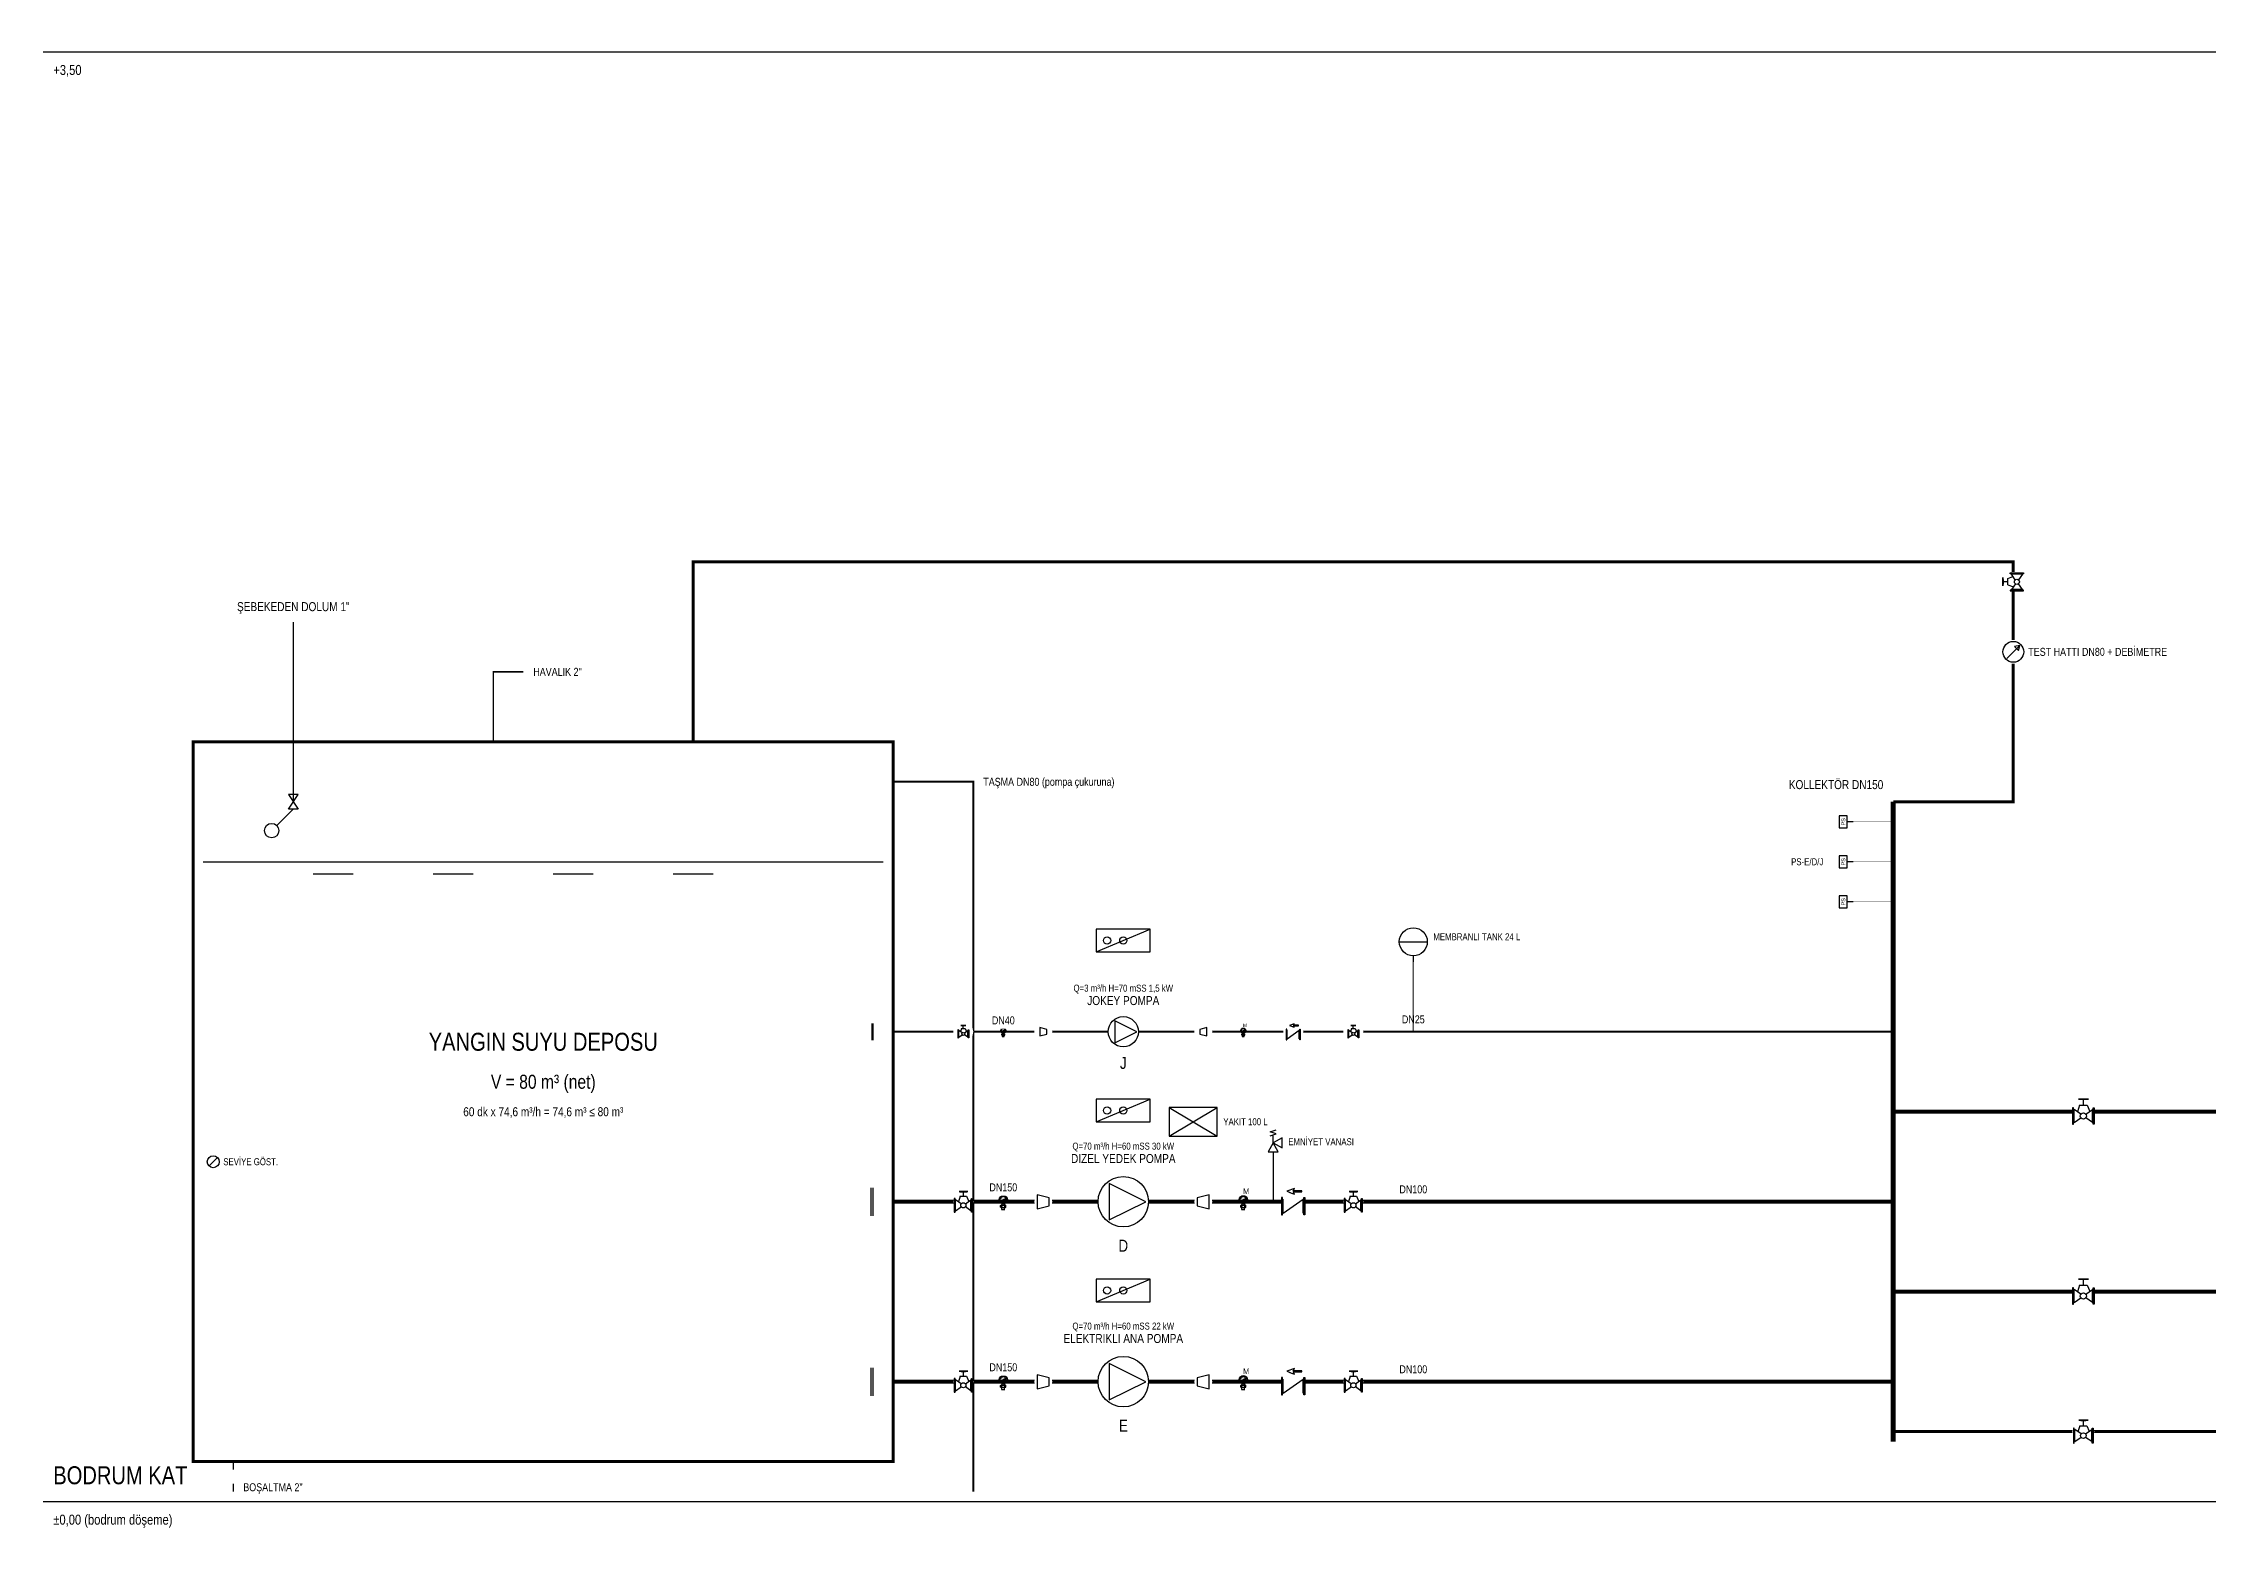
# Model space of a CAD drawing. Header units: centimetres. Extents: x 247996 to 269940, y -458027 to -450648.
# Drawn here: x 256800 to 258964, y -456926 to -455441 of the extents above; entities that cross this region are included whole.
import ezdxf
from ezdxf.enums import TextEntityAlignment as Align

# ---------------------------------------------------------------- set-up
doc = ezdxf.new("R2010")
doc.units = ezdxf.units.CM
for name, color, linetype in [('MTY-SPRINKLER-BORU', 140, 'Continuous'), ('MTY-YANGIN-DEPO', 4, 'Continuous'), ('MTY-YANGIN-DOLAP-BORU', 1, 'Continuous'), ('MTY-YANGIN-POMPA', 30, 'Continuous'), ('MTY-YANGIN-SEMA', 7, 'Continuous'), ('MTY-YANGIN-VANA', 1, 'Continuous')]:
    doc.layers.add(name, color=color, linetype=linetype)
doc.styles.add('ROTAS', font='arial.ttf')

# ---------------------------------------------------------------- blocks, each defined once
blk = doc.blocks.new('Y-SAMANDIRA')
blk.add_line((6, 0), (20, -14))
blk.add_lwpolyline([(-6, -4), (6, 4), (6, -4), (-6, 4)], close=True)
blk.add_circle((24, -18), 6)
blk = doc.blocks.new('Y-CAM')
blk.add_line((-3, -3), (3, 3))
blk.add_circle((0, 0), 5)
blk = doc.blocks.new('Y-VORTEX')
for p, q in [((-14, 2), (14, 2)), ((-14, 0), (14, 0))]:
    blk.add_line(p, q)
blk = doc.blocks.new('ASL-OSY')
for p, q in [((-4.4, -4.6), (-17.1, 4.1)), ((-17.1, -20.2), (-17.1, 4.1)), ((-6.9, 12), (-10.8, -0.2)), ((-6.9, 12), (7.1, 12)), ((4.6, -4.5), (17.1, 4.1)), ((7.1, 12), (12.1, 0.7)), ((17.1, -20.2), (17.1, 4.1)), ((-17.1, -20.2), (-4.4, -11.4)), ((17.1, -20.2), (4.6, -11.5))]:
    blk.add_line(p, q)
for points in [[(-18.2, 7), (-20, 7), (-20, -23), (-18.2, -23), (-18.2, 7)], [(0.1, 23), (9.8, 23), (-9.1, 23), (0.1, 23)], [(0.1, 12), (0.1, 23)], [(18.2, 7), (20, 7), (20, -23), (18.2, -23), (18.2, 7)]]:
    blk.add_lwpolyline(points)
blk.add_circle((0.1, -8), 5.68)
blk = doc.blocks.new('ASL-MANO')
for p, q in [((-8.9, 5.3), (-7, 5.3)), ((-7.7, 9.7), (-6, 8.8)), ((-7.7, 0.9), (-6.1, 1.8)), ((-4.4, 13), (-3.5, 11.4)), ((-0.5, 6.4), (7, 9.3)), ((0, 12.3), (0, 14.2)), ((0.7, 4.3), (7, 9.3)), ((3.5, 11.3), (4.5, 13)), ((6, 1.8), (7.7, 0.8)), ((6.1, 8.8), (7.7, 9.7)), ((7, 5.3), (8.9, 5.3)), ((-7.3, -10.5), (-6.2, -9.9)), ((-7.3, -15.1), (-7.3, -10.5)), ((-7.3, -15.1), (-6.2, -15.7)), ((-6.2, -9.9), (6.2, -9.9)), ((-6.2, -15.7), (6.2, -15.7)), ((-6.2, -15.7), (6.2, -15.7)), ((-4.7, -21.4), (4.7, -21.4)), ((-4.3, -15.1), (-4.3, -10.5)), ((-3.8, -15.7), (3.8, -15.7)), ((-3.8, -21.4), (-3.8, -15.7)), ((-3.1, -9.9), (-3.1, -5.8)), ((3.1, -9.9), (3.1, -5.8)), ((3.8, -21.4), (3.8, -15.7)), ((4.3, -15.1), (4.3, -10.5)), ((6.2, -9.9), (7.3, -10.5)), ((6.2, -15.7), (7.3, -15.1)), ((7.3, -15.1), (7.3, -10.5))]:
    blk.add_line(p, q)
for points in [[(-0.4, 6.4), (-0.6, 6.3), (-0.8, 6.1), (-1, 6), (-1.1, 5.7), (-1.2, 5.5), (-1.2, 5.3), (-1.1, 5), (-1.1, 4.8), (-1, 4.6), (-0.8, 4.4), (-0.6, 4.3), (-0.4, 4.2), (-0.1, 4.1), (0.1, 4.1), (0.3, 4.2), (0.6, 4.2), (0.8, 4.4)], [(-4.3, -10.5), (-4.6, -10.2), (-5, -10), (-5.4, -9.9), (-5.9, -9.9), (-6.3, -9.9)], [(-6.3, -15.7), (-5.9, -15.7), (-5.4, -15.7), (-5, -15.5), (-4.6, -15.3), (-4.3, -15.1)], [(4.3, -10.5), (2.2, -10), (0, -9.9), (-2.2, -10), (-4.3, -10.5)], [(-4.3, -15.1), (-2.2, -15.5), (0, -15.7), (2.2, -15.5), (4.3, -15.1)], [(6.3, -9.9), (5.9, -9.9), (5.4, -9.9), (5, -10), (4.6, -10.2), (4.3, -10.5)], [(4.3, -15.1), (4.6, -15.3), (5, -15.5), (5.4, -15.7), (5.9, -15.7), (6.3, -15.7)]]:
    blk.add_lwpolyline(points)
for radius in [11.5, 9.67, 0.534]:
    blk.add_circle((0, 5.3), radius)
at = {"style": 'ROTAS'}
blk.add_text('M', height=15.6, dxfattribs=at).set_placement((-1, 21.4))
blk = doc.blocks.new('Y-RED')
blk.add_lwpolyline([(-6, -7), (6, -4), (6, 4), (-6, 7)], close=True)
blk = doc.blocks.new('Y-POMPA')
blk.add_lwpolyline([(-10, -13), (16, 0), (-10, 13)], close=True)
blk.add_circle((0, 0), 18)
blk = doc.blocks.new('ASL-CEK')
for p, q in [((-17.1, -19.8), (-17.1, 4.5)), ((17.1, -19.8), (17.1, 4.5))]:
    blk.add_line(p, q)
for points in [[(-18.2, 7.4), (-20, 7.4), (-20, -22.6), (-18.2, -22.6), (-18.2, 7.4)], [(-17.1, -19.8), (17.1, 4.5)], [(-10.8, 17.8), (2.2, 13), (-0.3, 16.8), (14.7, 16.8), (14.7, 18.8), (-0.3, 18.8), (2.2, 22.6), (-10.8, 17.8)], [(18.2, 7.4), (20, 7.4), (20, -22.6), (18.2, -22.6), (18.2, 7.4)]]:
    blk.add_lwpolyline(points)
blk = doc.blocks.new('Y-EMNIYET')
blk.add_line((0, 9), (0, 16))
blk.add_lwpolyline([(-3, 16), (3, 18), (-3, 20), (3, 22)])
for points in [[(-5, 0), (5, 0), (0, 9)], [(0, 9), (9, 4), (9, 14)]]:
    blk.add_lwpolyline(points, close=True)
blk = doc.blocks.new('Y-MTANK')
for p, q in [((-14, 0), (14, 0)), ((0, -14), (0, -20))]:
    blk.add_line(p, q)
blk.add_circle((0, 0), 14)
blk = doc.blocks.new('Y-PS')
blk.add_line((0, 0), (0, 6))
blk.add_lwpolyline([(-6, 6), (6, 6), (6, 14), (-6, 14)], close=True)
at = {"style": 'ROTAS'}
blk.add_text('PS', height=4, dxfattribs=at).set_placement((0, 10), align=Align.MIDDLE_CENTER)
blk = doc.blocks.new('Y-PANO')
blk.add_lwpolyline([(-30, 0), (30, 0), (30, 25), (-30, 25)], close=True)
blk.add_lwpolyline([(-30, 0), (30, 25)])
for centre in [(-18, 12.5), (0, 12.5)]:
    blk.add_circle(centre, 4)
blk = doc.blocks.new('Y-YAKIT')
for p, q in [((-30, -18), (30, 18)), ((-30, 18), (30, -18))]:
    blk.add_line(p, q)
blk.add_lwpolyline([(-30, -18), (30, -18), (30, 18), (-30, 18)], close=True)
blk = doc.blocks.new('Y-DEBI')
blk.add_line((-5, -5), (5, 5))
blk.add_lwpolyline([(5, 5), (1, 4), (4, 1)], close=True)
blk.add_circle((0, 0), 8)

msp = doc.modelspace()

# ---------------------------------------------------------------- linework, layer by layer
at = {"layer": 'MTY-SPRINKLER-BORU', "const_width": 4}
msp.add_lwpolyline([(258650, -456690), (260000, -456690)], dxfattribs=at)
at = {"layer": 'MTY-YANGIN-DEPO'}
for p, q in [((256960, -456260), (257640, -456260)), ((257070, -456272), (257110, -456272)), ((257190, -456272), (257230, -456272)), ((257310, -456272), (257350, -456272)), ((257430, -456272), (257470, -456272))]:
    msp.add_line(p, q, dxfattribs=at)
for points, const_width in [([(257050, -456020), (257050, -456200)], 1.5), ([(257250, -456140), (257250, -456070), (257280, -456070)], 1.5), ([(257650, -456180), (257730, -456180), (257730, -456890)], 2), ([(256990, -456860), (256990, -456890)], 1.5)]:
    msp.add_lwpolyline(points, dxfattribs=dict(at, const_width=const_width))
at = {"layer": 'MTY-YANGIN-DEPO', "const_width": 3}
msp.add_lwpolyline([(256950, -456860), (257650, -456860), (257650, -456140), (256950, -456140)], close=True, dxfattribs=at)
at = {"layer": 'MTY-YANGIN-DOLAP-BORU', "const_width": 3}
msp.add_lwpolyline([(258650, -456830), (263400, -456830)], dxfattribs=at)
at = {"layer": 'MTY-YANGIN-POMPA'}
for points, const_width in [([(258650, -456200), (258770, -456200), (258770, -455960), (257450, -455960), (257450, -456140)], 3), ([(258650, -456840), (258650, -456200)], 5), ([(258650, -456220), (258610, -456220)], 0.5), ([(258650, -456260), (258610, -456260)], 0.5), ([(258650, -456300), (258610, -456300)], 0.5), ([(257650, -456430), (258650, -456430)], 2), ([(257650, -456600), (258650, -456600)], 4), ([(257650, -456780), (258650, -456780)], 4)]:
    msp.add_lwpolyline(points, dxfattribs=dict(at, const_width=const_width))
at = {"layer": 'MTY-YANGIN-SEMA'}
for points in [[(256800, -455450), (263900, -455450)], [(256800, -456900), (263900, -456900)]]:
    msp.add_lwpolyline(points, dxfattribs=at)

# ---------------------------------------------------------------- block references
at = {"layer": 'MTY-YANGIN-DEPO', "xscale": 1.2, "yscale": 1.2, "rotation": -90}
msp.add_blockref('Y-SAMANDIRA', (257050, -456200), dxfattribs=at)
at = {"layer": 'MTY-YANGIN-DEPO', "xscale": 1.2, "yscale": 1.2}
msp.add_blockref('Y-CAM', (256970, -456560), dxfattribs=at)
at = {"layer": 'MTY-YANGIN-POMPA', "xscale": 0.9, "yscale": 0.9}
for p in [(257880, -456350), (257880, -456520), (257880, -456700)]:
    msp.add_blockref('Y-PANO', p, dxfattribs=at)
at = {"layer": 'MTY-YANGIN-POMPA'}
msp.add_blockref('Y-MTANK', (258170, -456340), dxfattribs=at)
at = {"layer": 'MTY-YANGIN-POMPA', "xscale": 0.6, "yscale": 0.6, "rotation": 90}
msp.add_blockref('Y-VORTEX', (257630, -456430), dxfattribs=at)
at = {"layer": 'MTY-YANGIN-POMPA', "rotation": 90}
for p in [(257630, -456600), (257630, -456780)]:
    msp.add_blockref('Y-VORTEX', p, dxfattribs=at)
at = {"layer": 'MTY-YANGIN-VANA', "rotation": 90}
for p in [(258610, -456220), (258610, -456260), (258610, -456300)]:
    msp.add_blockref('Y-PS', p, dxfattribs=at)
at = {"layer": 'MTY-YANGIN-VANA'}
for p, xscale, yscale in [((257760, -456430), 0.216, 0.216), ((258000, -456430), 0.216, 0.216), ((257760, -456600), 0.36, 0.36), ((258000, -456600), 0.36, 0.36), ((257760, -456780), 0.36, 0.36), ((258000, -456780), 0.36, 0.36)]:
    msp.add_blockref('ASL-MANO', p, dxfattribs=dict(at, xscale=xscale, yscale=yscale))
msp.add_blockref('Y-EMNIYET', (258030, -456550), dxfattribs=at)

# ---------------------------------------------------------------- texts
at = {"layer": 'MTY-YANGIN-DEPO', "style": 'ROTAS', "width": 0.8}
msp.add_text('ŞEBEKEDEN DOLUM 1"', height=9, dxfattribs=at).set_placement((257050, -456012), align=Align.BOTTOM_CENTER)
for s, height, p in [('HAVALIK 2"', 8, (257290, -456070)), ('TAŞMA DN80 (pompa çukuruna)', 8, (257740, -456180)), ('SEVİYE GÖST.', 7, (256980, -456560))]:
    msp.add_text(s, height=height, dxfattribs=at).set_placement(p, align=Align.MIDDLE_LEFT)
for s, height, p in [('YANGIN SUYU DEPOSU', 18, (257300, -456440)), ('V = 80 m³ (net)', 14, (257300, -456480)), ('60 dk x 74,6 m³/h = 74,6 m³ ≤ 80 m³', 9, (257300, -456510))]:
    msp.add_text(s, height=height, dxfattribs=at).set_placement(p, align=Align.MIDDLE_CENTER)
at = {"layer": 'MTY-YANGIN-POMPA', "style": 'ROTAS', "width": 0.8}
msp.add_text('KOLLEKTÖR DN150', height=9, dxfattribs=at).set_placement((258640, -456190), align=Align.BOTTOM_RIGHT)
msp.add_text('PS-E/D/J', height=7, dxfattribs=at).set_placement((258580, -456260), align=Align.MIDDLE_RIGHT)
for s, p in [('MEMBRANLI TANK 24 L', (258190, -456335)), ('YAKIT 100 L', (257980, -456520)), ('EMNİYET VANASI', (258045, -456540))]:
    msp.add_text(s, height=7, dxfattribs=at).set_placement(p, align=Align.MIDDLE_LEFT)
for s, p in [('D', (257880, -456638)), ('E', (257880, -456818))]:
    msp.add_text(s, height=12, dxfattribs=at).set_placement(p, align=Align.TOP_CENTER)
at = {"layer": 'MTY-YANGIN-SEMA', "style": 'ROTAS', "width": 0.8}
for s, height, p in [('+3,50', 10, (256810, -455476)), ('BODRUM KAT', 18, (256810, -456888)), ('±0,00 (bodrum döşeme)', 10, (256810, -456926))]:
    msp.add_text(s, height=height, dxfattribs=at).set_placement(p, align=Align.BOTTOM_LEFT)

# ---------------------------------------------------------------- next in the draw order: wipeouts: each hides what was drawn before it
for points in [[(258780, -455980), (258779.2, -455976.2), (258777.1, -455972.9), (258773.8, -455970.8), (258770, -455970), (258766.2, -455970.8), (258762.9, -455972.9), (258760.8, -455976.2), (258760, -455980), (258760.8, -455983.8), (258762.9, -455987.1), (258766.2, -455989.2), (258770, -455990), (258773.8, -455989.2), (258777.1, -455987.1), (258779.2, -455983.8)], [(258782, -456050), (258781.1, -456045.4), (258778.5, -456041.5), (258774.6, -456038.9), (258770, -456038), (258765.4, -456038.9), (258761.5, -456041.5), (258758.9, -456045.4), (258758, -456050), (258758.9, -456054.6), (258761.5, -456058.5), (258765.4, -456061.1), (258770, -456062), (258774.6, -456061.1), (258778.5, -456058.5), (258781.1, -456054.6)], [(257730, -456430), (257729.2, -456426.2), (257727.1, -456422.9), (257723.8, -456420.8), (257720, -456420), (257716.2, -456420.8), (257712.9, -456422.9), (257710.8, -456426.2), (257710, -456430), (257710.8, -456433.8), (257712.9, -456437.1), (257716.2, -456439.2), (257720, -456440), (257723.8, -456439.2), (257727.1, -456437.1), (257729.2, -456433.8)], [(257748.9, -456427), (257767.9, -456427), (257767.9, -456415), (257748.9, -456415)], [(257809, -456430), (257808.3, -456426.6), (257806.4, -456423.6), (257803.4, -456421.7), (257800, -456421), (257796.6, -456421.7), (257793.6, -456423.6), (257791.7, -456426.6), (257791, -456430), (257791.7, -456433.4), (257793.6, -456436.4), (257796.6, -456438.3), (257800, -456439), (257803.4, -456438.3), (257806.4, -456436.4), (257808.3, -456433.4)], [(257895.6, -456430), (257894.4, -456424), (257891, -456419), (257886, -456415.6), (257880, -456414.4), (257874, -456415.6), (257869, -456419), (257865.6, -456424), (257864.4, -456430), (257865.6, -456436), (257869, -456441), (257874, -456444.4), (257880, -456445.6), (257886, -456444.4), (257891, -456441), (257894.4, -456436)], [(257969, -456430), (257968.3, -456426.6), (257966.4, -456423.6), (257963.4, -456421.7), (257960, -456421), (257956.6, -456421.7), (257953.6, -456423.6), (257951.7, -456426.6), (257951, -456430), (257951.7, -456433.4), (257953.6, -456436.4), (257956.6, -456438.3), (257960, -456439), (257963.4, -456438.3), (257966.4, -456436.4), (257968.3, -456433.4)], [(258060, -456430), (258059.2, -456426.2), (258057.1, -456422.9), (258053.8, -456420.8), (258050, -456420), (258046.2, -456420.8), (258042.9, -456422.9), (258040.8, -456426.2), (258040, -456430), (258040.8, -456433.8), (258042.9, -456437.1), (258046.2, -456439.2), (258050, -456440), (258053.8, -456439.2), (258057.1, -456437.1), (258059.2, -456433.8)], [(258120, -456430), (258119.2, -456426.2), (258117.1, -456422.9), (258113.8, -456420.8), (258110, -456420), (258106.2, -456420.8), (258102.9, -456422.9), (258100.8, -456426.2), (258100, -456430), (258100.8, -456433.8), (258102.9, -456437.1), (258106.2, -456439.2), (258110, -456440), (258113.8, -456439.2), (258117.1, -456437.1), (258119.2, -456433.8)], [(258158.9, -456426), (258177.9, -456426), (258177.9, -456414), (258158.9, -456414)], [(257746.9, -456594), (257769.9, -456594), (257769.9, -456582), (257746.9, -456582)], [(257906, -456600), (257904, -456590.1), (257898.4, -456581.6), (257889.9, -456576), (257880, -456574), (257870.1, -456576), (257861.6, -456581.6), (257856, -456590.1), (257854, -456600), (257856, -456609.9), (257861.6, -456618.4), (257870.1, -456624), (257880, -456626), (257889.9, -456624), (257898.4, -456618.4), (257904, -456609.9)], [(257730, -456600), (257729.2, -456596.2), (257727.1, -456592.9), (257723.8, -456590.8), (257720, -456590), (257716.2, -456590.8), (257712.9, -456592.9), (257710.8, -456596.2), (257710, -456600), (257710.8, -456603.8), (257712.9, -456607.1), (257716.2, -456609.2), (257720, -456610), (257723.8, -456609.2), (257727.1, -456607.1), (257729.2, -456603.8)], [(257809, -456600), (257808.3, -456596.6), (257806.4, -456593.6), (257803.4, -456591.7), (257800, -456591), (257796.6, -456591.7), (257793.6, -456593.6), (257791.7, -456596.6), (257791, -456600), (257791.7, -456603.4), (257793.6, -456606.4), (257796.6, -456608.3), (257800, -456609), (257803.4, -456608.3), (257806.4, -456606.4), (257808.3, -456603.4)], [(257969, -456600), (257968.3, -456596.6), (257966.4, -456593.6), (257963.4, -456591.7), (257960, -456591), (257956.6, -456591.7), (257953.6, -456593.6), (257951.7, -456596.6), (257951, -456600), (257951.7, -456603.4), (257953.6, -456606.4), (257956.6, -456608.3), (257960, -456609), (257963.4, -456608.3), (257966.4, -456606.4), (257968.3, -456603.4)], [(258060, -456600), (258059.2, -456596.2), (258057.1, -456592.9), (258053.8, -456590.8), (258050, -456590), (258046.2, -456590.8), (258042.9, -456592.9), (258040.8, -456596.2), (258040, -456600), (258040.8, -456603.8), (258042.9, -456607.1), (258046.2, -456609.2), (258050, -456610), (258053.8, -456609.2), (258057.1, -456607.1), (258059.2, -456603.8)], [(258120, -456600), (258119.2, -456596.2), (258117.1, -456592.9), (258113.8, -456590.8), (258110, -456590), (258106.2, -456590.8), (258102.9, -456592.9), (258100.8, -456596.2), (258100, -456600), (258100.8, -456603.8), (258102.9, -456607.1), (258106.2, -456609.2), (258110, -456610), (258113.8, -456609.2), (258117.1, -456607.1), (258119.2, -456603.8)], [(258156.9, -456596), (258179.9, -456596), (258179.9, -456584), (258156.9, -456584)], [(258851, -456690), (258850.2, -456685.8), (258847.8, -456682.2), (258844.2, -456679.8), (258840, -456679), (258835.8, -456679.8), (258832.2, -456682.2), (258829.8, -456685.8), (258829, -456690), (258829.8, -456694.2), (258832.2, -456697.8), (258835.8, -456700.2), (258840, -456701), (258844.2, -456700.2), (258847.8, -456697.8), (258850.2, -456694.2)], [(257906, -456780), (257904, -456770.1), (257898.4, -456761.6), (257889.9, -456756), (257880, -456754), (257870.1, -456756), (257861.6, -456761.6), (257856, -456770.1), (257854, -456780), (257856, -456789.9), (257861.6, -456798.4), (257870.1, -456804), (257880, -456806), (257889.9, -456804), (257898.4, -456798.4), (257904, -456789.9)], [(257730, -456780), (257729.2, -456776.2), (257727.1, -456772.9), (257723.8, -456770.8), (257720, -456770), (257716.2, -456770.8), (257712.9, -456772.9), (257710.8, -456776.2), (257710, -456780), (257710.8, -456783.8), (257712.9, -456787.1), (257716.2, -456789.2), (257720, -456790), (257723.8, -456789.2), (257727.1, -456787.1), (257729.2, -456783.8)], [(257746.9, -456774), (257769.9, -456774), (257769.9, -456762), (257746.9, -456762)], [(257809, -456780), (257808.3, -456776.6), (257806.4, -456773.6), (257803.4, -456771.7), (257800, -456771), (257796.6, -456771.7), (257793.6, -456773.6), (257791.7, -456776.6), (257791, -456780), (257791.7, -456783.4), (257793.6, -456786.4), (257796.6, -456788.3), (257800, -456789), (257803.4, -456788.3), (257806.4, -456786.4), (257808.3, -456783.4)], [(257969, -456780), (257968.3, -456776.6), (257966.4, -456773.6), (257963.4, -456771.7), (257960, -456771), (257956.6, -456771.7), (257953.6, -456773.6), (257951.7, -456776.6), (257951, -456780), (257951.7, -456783.4), (257953.6, -456786.4), (257956.6, -456788.3), (257960, -456789), (257963.4, -456788.3), (257966.4, -456786.4), (257968.3, -456783.4)], [(258060, -456780), (258059.2, -456776.2), (258057.1, -456772.9), (258053.8, -456770.8), (258050, -456770), (258046.2, -456770.8), (258042.9, -456772.9), (258040.8, -456776.2), (258040, -456780), (258040.8, -456783.8), (258042.9, -456787.1), (258046.2, -456789.2), (258050, -456790), (258053.8, -456789.2), (258057.1, -456787.1), (258059.2, -456783.8)], [(258120, -456780), (258119.2, -456776.2), (258117.1, -456772.9), (258113.8, -456770.8), (258110, -456770), (258106.2, -456770.8), (258102.9, -456772.9), (258100.8, -456776.2), (258100, -456780), (258100.8, -456783.8), (258102.9, -456787.1), (258106.2, -456789.2), (258110, -456790), (258113.8, -456789.2), (258117.1, -456787.1), (258119.2, -456783.8)], [(258156.9, -456776), (258179.9, -456776), (258179.9, -456764), (258156.9, -456764)], [(258851, -456830), (258850.2, -456825.8), (258847.8, -456822.2), (258844.2, -456819.8), (258840, -456819), (258835.8, -456819.8), (258832.2, -456822.2), (258829.8, -456825.8), (258829, -456830), (258829.8, -456834.2), (258832.2, -456837.8), (258835.8, -456840.2), (258840, -456841), (258844.2, -456840.2), (258847.8, -456837.8), (258850.2, -456834.2)], [(256997, -456875), (256996.5, -456872.3), (256994.9, -456870.1), (256992.7, -456868.5), (256990, -456868), (256987.3, -456868.5), (256985.1, -456870.1), (256983.5, -456872.3), (256983, -456875), (256983.5, -456877.7), (256985.1, -456879.9), (256987.3, -456881.5), (256990, -456882), (256992.7, -456881.5), (256994.9, -456879.9), (256996.5, -456877.7)]]:
    msp.add_wipeout(points)

# ---------------------------------------------------------------- next in the draw order: linework, layer by layer
at = {"layer": 'MTY-SPRINKLER-BORU', "const_width": 4}
msp.add_lwpolyline([(258650, -456510), (259500, -456510), (259500, -451250)], dxfattribs=at)
at = {"layer": 'MTY-YANGIN-POMPA'}
for points, const_width in [([(258170, -456360), (258170, -456430)], 1), ([(258030, -456600), (258030, -456550)], 1.5)]:
    msp.add_lwpolyline(points, dxfattribs=dict(at, const_width=const_width))

# ---------------------------------------------------------------- next in the draw order: block references
for name, p, xscale, yscale in [('Y-DEBI', (258770, -456050), 1.3, 1.3), ('Y-POMPA', (257880, -456430), 0.84, 0.84), ('Y-POMPA', (257880, -456600), 1.4, 1.4), ('Y-POMPA', (257880, -456780), 1.4, 1.4)]:
    msp.add_blockref(name, p, dxfattribs=dict(at, xscale=xscale, yscale=yscale))
at = {"layer": 'MTY-YANGIN-VANA'}
for name, p, xscale, yscale, rotation in [('ASL-OSY', (258770, -455980), 0.45, 0.45, 90), ('Y-RED', (257960, -456430), 0.6, 0.6, 180)]:
    msp.add_blockref(name, p, dxfattribs=dict(at, xscale=xscale, yscale=yscale, rotation=rotation))
for name, p, xscale, yscale in [('ASL-OSY', (257720, -456430), 0.27, 0.27), ('Y-RED', (257800, -456430), 0.6, 0.6), ('ASL-CEK', (258050, -456430), 0.351, 0.351), ('ASL-OSY', (258110, -456430), 0.27, 0.27), ('ASL-OSY', (257720, -456600), 0.45, 0.45), ('ASL-CEK', (258050, -456600), 0.5850000000000001, 0.5850000000000001), ('ASL-OSY', (258110, -456600), 0.45, 0.45), ('ASL-OSY', (258840, -456690), 0.54, 0.54), ('ASL-OSY', (257720, -456780), 0.45, 0.45), ('ASL-CEK', (258050, -456780), 0.5850000000000001, 0.5850000000000001), ('ASL-OSY', (258110, -456780), 0.45, 0.45), ('ASL-OSY', (258840, -456830), 0.4950000000000001, 0.4950000000000001)]:
    msp.add_blockref(name, p, dxfattribs=dict(at, xscale=xscale, yscale=yscale))
for p in [(257800, -456600), (257800, -456780)]:
    msp.add_blockref('Y-RED', p, dxfattribs=at)
at = {"layer": 'MTY-YANGIN-VANA', "rotation": 180}
for p in [(257960, -456600), (257960, -456780)]:
    msp.add_blockref('Y-RED', p, dxfattribs=at)

# ---------------------------------------------------------------- next in the draw order: texts
at = {"layer": 'MTY-YANGIN-DEPO', "style": 'ROTAS', "width": 0.8}
msp.add_text('BOŞALTMA 2"', height=8, dxfattribs=at).set_placement((257000, -456892), align=Align.BOTTOM_LEFT)
at = {"layer": 'MTY-YANGIN-POMPA', "style": 'ROTAS', "width": 0.8}
msp.add_text('TEST HATTI DN80 + DEBİMETRE', height=8, dxfattribs=at).set_placement((258785, -456050), align=Align.MIDDLE_LEFT)
for s, p in [('DN40', (257760, -456425)), ('DN25', (258170, -456424)), ('DN150', (257760, -456592)), ('DN100', (258170, -456594)), ('DN150', (257760, -456772)), ('DN100', (258170, -456774))]:
    msp.add_text(s, height=8, dxfattribs=at).set_placement(p, align=Align.BOTTOM_CENTER)
msp.add_text('J', height=12, dxfattribs=at).set_placement((257880, -456455.2), align=Align.TOP_CENTER)

# ---------------------------------------------------------------- next in the draw order: wipeouts: each hides what was drawn before it
for points in [[(257851.8, -456408.2), (257904.6, -456408.2), (257904.6, -456394.8), (257851.8, -456394.8)], [(258851, -456510), (258850.2, -456505.8), (258847.8, -456502.2), (258844.2, -456499.8), (258840, -456499), (258835.8, -456499.8), (258832.2, -456502.2), (258829.8, -456505.8), (258829, -456510), (258829.8, -456514.2), (258832.2, -456517.8), (258835.8, -456520.2), (258840, -456521), (258844.2, -456520.2), (258847.8, -456517.8), (258850.2, -456514.2)], [(257838.5, -456566.2), (257917.9, -456566.2), (257917.9, -456552.8), (257838.5, -456552.8)], [(257831.8, -456746.2), (257924.6, -456746.2), (257924.6, -456732.8), (257831.8, -456732.8)]]:
    msp.add_wipeout(points)

# ---------------------------------------------------------------- next in the draw order: block references
at = {"layer": 'MTY-YANGIN-VANA', "xscale": 0.54, "yscale": 0.54}
msp.add_blockref('ASL-OSY', (258840, -456510), dxfattribs=at)

# ---------------------------------------------------------------- next in the draw order: texts
at = {"layer": 'MTY-YANGIN-POMPA', "style": 'ROTAS', "width": 0.8}
for s, p in [('JOKEY POMPA', (257880, -456406)), ('DİZEL YEDEK POMPA', (257880, -456564)), ('ELEKTRİKLİ ANA POMPA', (257880, -456744))]:
    msp.add_text(s, height=9, dxfattribs=at).set_placement(p, align=Align.BOTTOM_CENTER)

# ---------------------------------------------------------------- next in the draw order: wipeouts: each hides what was drawn before it
for points in [[(257835.5, -456393.8), (257921.7, -456393.8), (257921.7, -456383.2), (257835.5, -456383.2)], [(257835.5, -456551.8), (257921.7, -456551.8), (257921.7, -456541.2), (257835.5, -456541.2)], [(257835.5, -456731.8), (257921.7, -456731.8), (257921.7, -456721.2), (257835.5, -456721.2)]]:
    msp.add_wipeout(points)

# ---------------------------------------------------------------- next in the draw order: block references
at = {"layer": 'MTY-YANGIN-POMPA', "xscale": 0.8, "yscale": 0.8}
msp.add_blockref('Y-YAKIT', (257950, -456520), dxfattribs=at)

# ---------------------------------------------------------------- next in the draw order: texts
at = {"layer": 'MTY-YANGIN-POMPA', "style": 'ROTAS', "width": 0.8}
for s, p in [('Q=3 m³/h H=70 mSS 1,5 kW', (257880, -456392)), ('Q=70 m³/h H=60 mSS 30 kW', (257880, -456550)), ('Q=70 m³/h H=60 mSS 22 kW', (257880, -456730))]:
    msp.add_text(s, height=7, dxfattribs=at).set_placement(p, align=Align.BOTTOM_CENTER)

doc.saveas('drawing.dxf')
